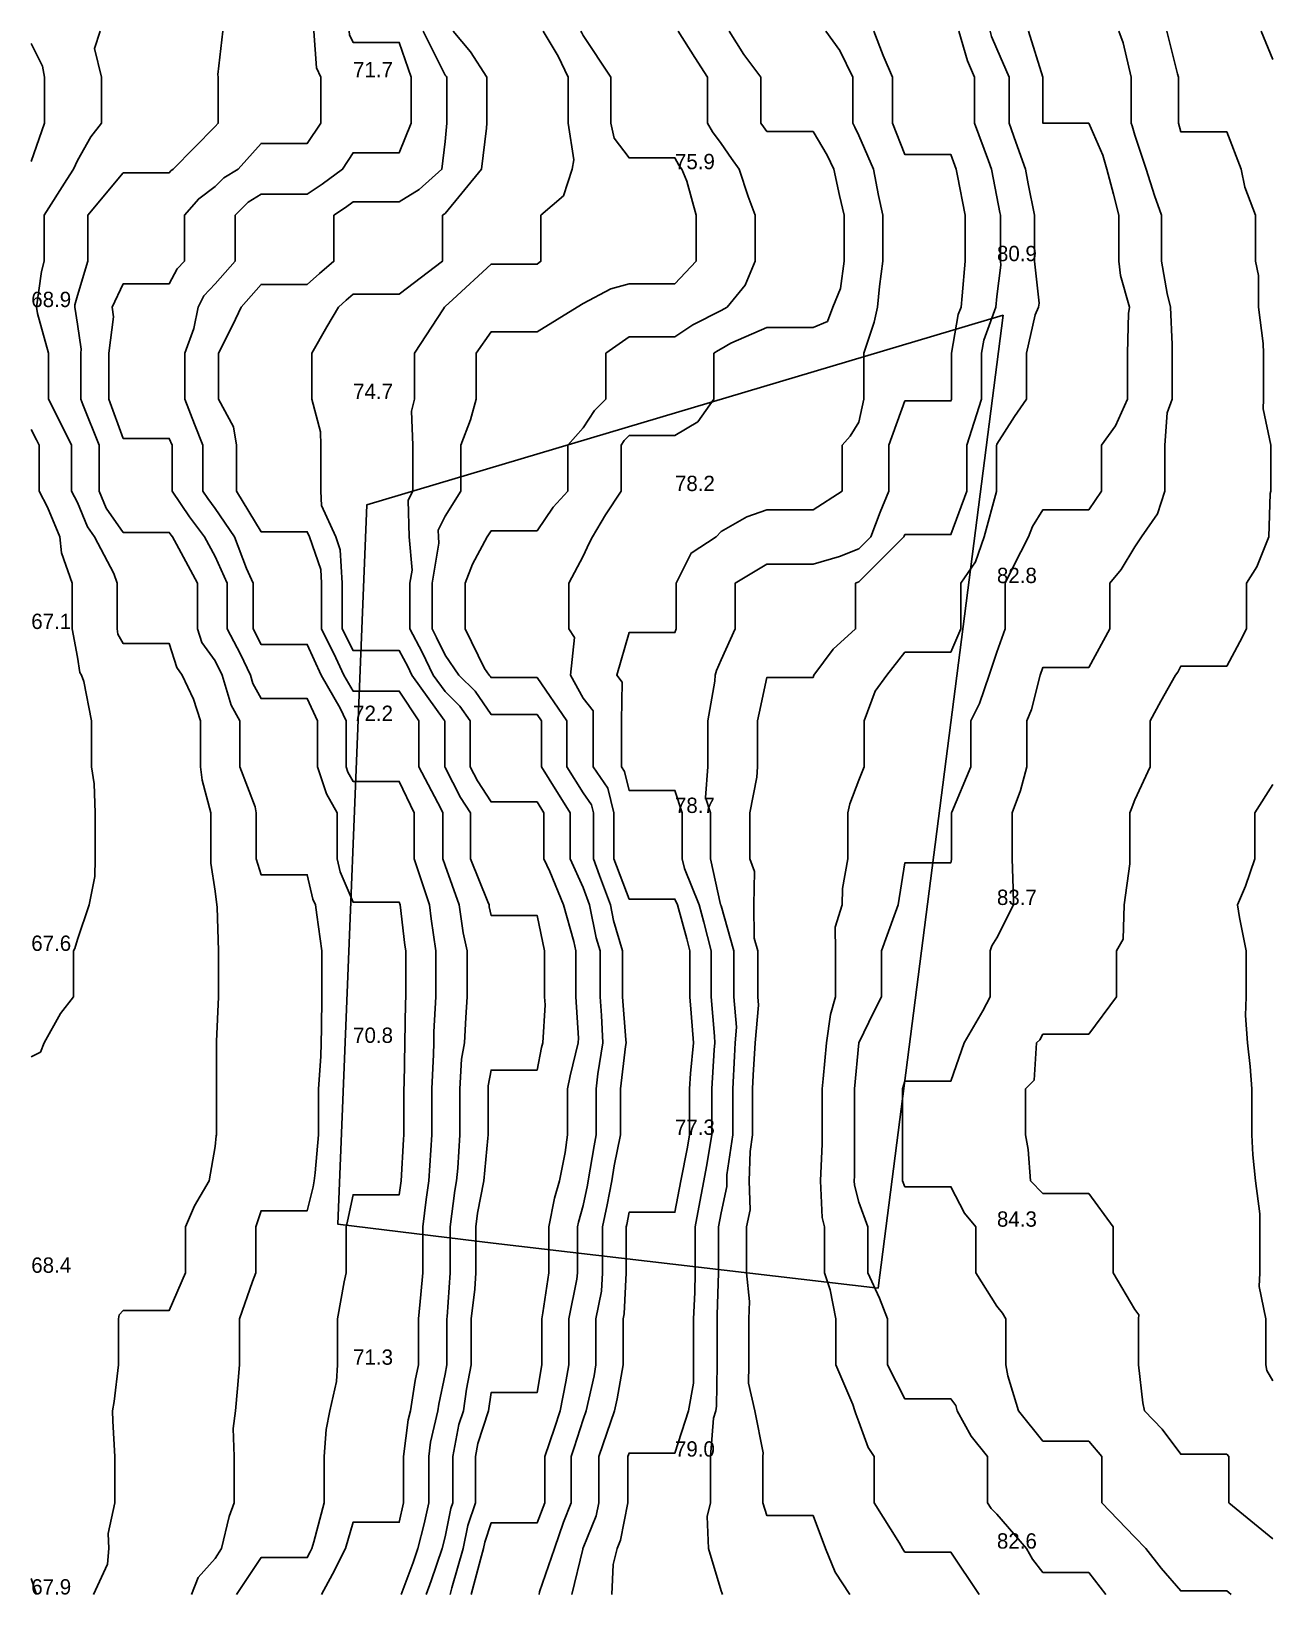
# Model space of a CAD drawing. Extents: x 0 to 81, y 0 to 102.
import ezdxf

# ---------------------------------------------------------------- set-up
doc = ezdxf.new("R2010")
doc.units = 0
for name, color, linetype in [('CONTOURS_MAJEURES', 3, 'CONTINUOUS'), ('CONTOURS_MINEURES', 8, 'CONTINUOUS'), ('PARCELLE', 4, 'CONTINUOUS'), ('POINTS_COTES', 7, 'CONTINUOUS')]:
    doc.layers.add(name, color=color, linetype=linetype)

msp = doc.modelspace()

# ---------------------------------------------------------------- linework, layer by layer
at = {"layer": 'CONTOURS_MAJEURES'}
for points in [[(12.494, 102.001), (12.174, 99.179), (12.195, 99.005), (12.195, 98.81), (12.195, 95.998), (12, 95.781), (9.262, 93.003), (9.114, 92.893), (9.005, 92.769), (8.771, 92.769), (5.999, 92.769), (3.687, 89.996), (3.687, 87.684), (3.687, 87.001), (3.004, 84.754), (2.851, 84.157), (2.83, 84.005), (3.004, 82.897), (3.257, 81.252), (3.223, 80.998), (3.223, 80.779), (3.223, 78.003), (3.353, 77.652), (4.423, 74.996), (4.423, 73.576), (4.423, 72), (4.886, 70.888), (5.999, 69.301), (8.707, 69.301), (9.005, 69.301), (9.125, 69.124), (9.213, 69.005), (9.473, 68.535), (10.845, 65.998), (10.845, 64.158), (10.845, 63.002), (11.121, 62.12), (12, 60.921), (12.444, 59.996), (13.036, 58.036), (13.596, 57), (13.596, 55.601), (13.596, 54.004), (14.603, 51.391), (14.679, 50.998), (14.679, 50.681), (14.679, 48.002), (14.995, 46.968), (16.029, 46.968), (18.001, 46.968), (18.374, 45.369), (18.534, 44.995), (18.637, 44.36), (18.965, 42), (18.965, 39.968), (18.965, 39.004), (18.929, 36.929), (18.905, 35.997), (18.89, 35.109), (18.737, 33.002), (18.737, 30.733), (18.737, 29.995), (18.511, 27.509), (18.464, 26.999), (18.384, 26.616), (18.001, 25.041), (16.961, 25.041), (14.995, 25.041), (14.641, 24.004), (14.641, 21.353), (14.641, 20.997), (14.434, 20.435), (13.579, 18.001), (13.579, 16.579), (13.579, 14.995), (13.454, 13.453), (13.318, 11.999), (13.163, 10.836), (13.245, 9.003), (13.245, 7.754), (13.245, 5.997), (12.901, 5.096), (12.419, 3.001), (12, 2.346), (10.891, 1.115), (10.456, 0.006)], [(33.393, 102.001), (34.371, 100.372), (35.026, 99.005), (35.026, 98.026), (35.026, 95.998), (35.388, 93.618), (35.3, 93.003), (34.733, 91.268), (33.25, 89.996), (33.25, 89.747), (33.25, 87.001), (32.999, 86.808), (30.196, 86.808), (30.004, 86.808), (27.499, 84.504), (26.998, 84.036), (26.958, 84.005), (26.887, 83.894), (25.001, 80.998), (25.001, 80), (25.001, 78.003), (24.797, 77.205), (24.884, 74.996), (24.884, 72.881), (24.884, 72), (24.59, 71.413), (24.651, 69.005), (24.843, 66.842), (24.697, 65.998), (24.697, 65.303), (24.697, 63.002), (25.5, 61.499), (26.228, 59.996), (26.998, 58.926), (27.97, 57.969), (28.642, 57), (28.642, 55.361), (28.642, 54.004), (29.104, 53.105), (30.004, 51.721), (32.278, 51.721), (32.999, 51.721), (33.443, 50.998), (33.443, 50.555), (33.443, 48.002), (33.822, 47.179), (34.725, 44.995), (35.388, 42.614), (35.518, 42), (35.518, 41.514), (35.518, 39.004), (35.7, 36.302), (35.681, 35.997), (35.152, 33.852), (34.981, 33.002), (34.981, 31.977), (34.981, 29.995), (34.843, 28.837), (34.452, 26.999), (34.142, 25.86), (33.769, 24.004), (33.769, 23.233), (33.769, 20.997), (33.375, 18.376), (33.3, 18.001), (33.3, 17.701), (33.3, 14.995), (32.999, 13.176), (31.822, 13.176), (30.004, 13.176), (29.824, 11.999), (29.138, 9.866), (28.977, 9.003), (28.977, 7.977), (28.977, 5.997), (28.484, 4.515), (28.168, 3.001), (27.443, 0.449), (27.329, 0.006)], [(54.973, 102.001), (55.589, 100.415), (56.189, 99.005), (56.189, 98.19), (56.189, 95.998), (57.004, 93.959), (57.96, 93.959), (59.999, 93.959), (60.346, 93.003), (60.429, 92.573), (60.94, 89.996), (60.94, 87.938), (60.94, 87.001), (60.732, 84.735), (60.66, 84.005), (60.484, 83.52), (60.039, 80.998), (60.039, 78.042), (60.039, 78.003), (60.029, 77.973), (59.999, 77.88), (59.877, 77.88), (57.004, 77.88), (55.957, 74.996), (55.957, 73.043), (55.957, 72), (55.383, 70.62), (54.777, 69.005), (53.998, 68.231), (52.729, 67.731), (51.003, 67.236), (49.765, 67.236), (47.997, 67.236), (45.93, 65.998), (45.93, 65.07), (45.93, 63.002), (45.002, 60.998), (44.709, 60.288), (44.621, 59.996), (44.608, 59.603), (44.147, 57), (44.147, 56.148), (44.147, 54.004), (43.99, 52.009), (44.319, 50.998), (44.319, 50.318), (44.319, 48.002), (44.978, 45.019), (44.987, 44.995), (44.991, 44.984), (45.002, 44.94), (45.833, 42), (45.833, 39.835), (45.833, 39.004), (46.019, 37.019), (45.93, 35.997), (45.877, 35.122), (45.767, 33.002), (45.767, 32.234), (45.767, 29.995), (45.382, 27.38), (45.37, 26.999), (45.382, 26.619), (45.002, 24.919), (44.835, 24.004), (44.835, 23.838), (44.835, 20.997), (44.752, 18.25), (44.741, 18.001), (44.741, 17.741), (44.741, 14.995), (44.713, 12.287), (44.662, 11.999), (44.505, 11.504), (44.323, 9.003), (44.323, 6.676), (44.323, 5.997), (44.097, 5.095), (44.191, 3.001), (45.002, 0.236), (45.073, 0.077), (45.107, 0.006)], [(74.083, 102.001), (74.786, 99.216), (74.841, 99.005), (74.841, 96.155), (74.841, 95.998), (74.997, 95.444), (77.446, 95.444), (78.003, 95.444), (78.931, 93.003), (79.18, 91.822), (79.879, 89.996), (79.879, 88.877), (79.879, 87.001), (80.064, 86.066), (80.064, 84.005), (80.368, 81.631), (80.399, 80.998), (80.399, 78.602), (80.399, 78.003), (80.368, 77.37), (80.883, 74.996), (80.883, 72.115), (80.883, 72), (80.835, 71.837), (80.735, 69.005), (79.95, 67.05), (79.287, 65.998), (79.287, 64.714), (79.287, 63.002), (78.842, 62.16), (78.003, 60.574), (75.575, 60.574), (74.997, 60.574), (74.797, 60.196), (74.657, 59.996), (73.695, 58.302), (73, 57), (73, 56.001), (73, 54.004), (72.002, 51.857), (71.77, 51.229), (71.674, 50.998), (71.674, 50.671), (71.674, 48.002), (71.68, 47.68), (71.308, 44.995), (71.239, 42.76), (70.813, 42), (70.813, 40.188), (70.813, 39.004), (68.996, 36.561), (68.434, 36.561), (66, 36.561), (65.811, 36.187), (65.592, 35.997), (65.427, 33.575), (64.877, 33.002), (64.877, 31.874), (64.877, 29.995), (65.038, 29.032), (65.194, 26.999), (66, 26.161), (68.157, 26.161), (68.996, 26.161), (70.587, 24.004), (70.587, 22.589), (70.587, 20.997), (72.002, 18.601), (72.251, 18.251), (72.232, 18.001), (72.232, 17.77), (72.232, 14.995), (72.518, 12.516), (72.639, 11.999), (73.792, 10.794), (74.997, 9.157), (75.151, 9.157), (78.003, 9.157), (78.13, 9.003), (78.13, 6.125), (78.13, 5.997), (80.998, 3.632)]]:
    msp.add_lwpolyline(points, dxfattribs=at)
at = {"layer": 'CONTOURS_MINEURES'}
for points in [[(-0.002, 101.208), (0.72, 99.725), (0.872, 99.005), (0.872, 98.131), (0.872, 95.998), (-0.002, 93.502)], [(4.501, 102.001), (4.127, 100.877), (4.582, 99.005), (4.582, 97.583), (4.582, 95.998), (3.882, 95.12), (3.004, 93.565), (2.744, 93.003), (2.327, 92.326), (0.845, 89.996), (0.845, 89.152), (0.845, 87.001), (0.673, 86.328), (0.345, 84.005), (0.41, 83.592), (1.114, 80.998), (1.114, 79.115), (1.114, 78.003), (1.762, 76.76), (2.625, 74.996), (2.625, 72.377), (2.625, 72), (3.004, 71.251), (3.664, 69.665), (4.127, 69.005), (5.382, 66.617), (5.592, 65.998), (5.592, 63.409), (5.592, 63.002), (5.652, 62.654), (5.999, 62.046), (6.955, 62.046), (9.005, 62.046), (9.493, 60.486), (9.853, 59.996), (10.581, 58.419), (11.037, 57), (11.037, 54.967), (11.037, 54.004), (11.14, 53.141), (11.717, 50.998), (11.717, 48.285), (11.717, 48.002), (11.713, 47.714), (12, 45.897), (12.11, 44.995), (12.136, 44.859), (12.22, 42), (12.22, 39.224), (12.22, 39.004), (12.092, 36.09), (12.09, 35.997), (12.08, 35.917), (12.08, 33.002), (12.08, 30.075), (12.08, 29.995), (12.071, 29.925), (12, 29.246), (11.609, 26.999), (10.646, 25.358), (10.062, 24.004), (10.062, 22.943), (10.062, 20.997), (9.005, 18.546), (6.545, 18.546), (5.999, 18.546), (5.738, 18.262), (5.699, 18.001), (5.699, 17.701), (5.699, 14.995), (5.4, 12.598), (5.29, 11.999), (5.325, 11.325), (5.447, 9.003), (5.447, 6.551), (5.447, 5.997), (5.022, 3.978), (5.063, 3.001), (4.978, 1.98), (4.063, 0.006)], [(12.494, 102.001), (12.174, 99.179), (12.195, 99.005), (12.195, 98.81), (12.195, 95.998), (12, 95.781), (9.262, 93.003), (9.114, 92.893), (9.005, 92.769), (8.771, 92.769), (5.999, 92.769), (3.687, 89.996), (3.687, 87.684), (3.687, 87.001), (3.004, 84.754), (2.851, 84.157), (2.83, 84.005), (3.004, 82.897), (3.257, 81.252), (3.223, 80.998), (3.223, 80.779), (3.223, 78.003), (3.353, 77.652), (4.423, 74.996), (4.423, 73.576), (4.423, 72), (4.886, 70.888), (5.999, 69.301), (8.707, 69.301), (9.005, 69.301), (9.125, 69.124), (9.213, 69.005), (9.473, 68.535), (10.845, 65.998), (10.845, 64.158), (10.845, 63.002), (11.121, 62.12), (12, 60.921), (12.444, 59.996), (13.036, 58.036), (13.596, 57), (13.596, 55.601), (13.596, 54.004), (14.603, 51.391), (14.679, 50.998), (14.679, 50.681), (14.679, 48.002), (14.995, 46.968), (16.029, 46.968), (18.001, 46.968), (18.374, 45.369), (18.534, 44.995), (18.637, 44.36), (18.965, 42), (18.965, 39.968), (18.965, 39.004), (18.929, 36.929), (18.905, 35.997), (18.89, 35.109), (18.737, 33.002), (18.737, 30.733), (18.737, 29.995), (18.511, 27.509), (18.464, 26.999), (18.384, 26.616), (18.001, 25.041), (16.961, 25.041), (14.995, 25.041), (14.641, 24.004), (14.641, 21.353), (14.641, 20.997), (14.434, 20.435), (13.579, 18.001), (13.579, 16.579), (13.579, 14.995), (13.454, 13.453), (13.318, 11.999), (13.163, 10.836), (13.245, 9.003), (13.245, 7.754), (13.245, 5.997), (12.901, 5.096), (12.419, 3.001), (12, 2.346), (10.891, 1.115), (10.456, 0.006)], [(18.439, 102.001), (18.605, 99.609), (18.894, 99.005), (18.894, 98.11), (18.894, 95.998), (18.001, 94.688), (16.311, 94.688), (14.995, 94.688), (13.498, 93.003), (12.568, 92.433), (12, 91.863), (10.929, 91.071), (9.992, 89.996), (9.992, 89.009), (9.992, 87.001), (9.513, 86.492), (9.005, 85.528), (7.527, 85.528), (5.999, 85.528), (5.268, 84.005), (5.366, 83.37), (5.049, 80.998), (5.049, 78.952), (5.049, 78.003), (5.999, 75.439), (8.561, 75.439), (9.005, 75.439), (9.186, 74.996), (9.186, 72.181), (9.186, 72), (10.323, 70.323), (11.293, 69.005), (12, 67.727), (12.779, 65.998), (12.779, 65.219), (12.779, 63.002), (13.64, 61.356), (14.293, 59.996), (14.456, 59.456), (14.995, 58.457), (16.539, 58.457), (18.001, 58.457), (18.675, 57), (18.675, 56.326), (18.675, 54.004), (19.253, 52.254), (19.947, 50.998), (19.947, 49.052), (19.947, 48.002), (20.146, 47.148), (20.997, 45.172), (21.173, 45.172), (24.003, 45.172), (24.06, 44.995), (24.379, 42.376), (24.433, 42), (24.433, 39.435), (24.433, 39.004), (24.412, 38.593), (24.363, 35.997), (24.329, 33.328), (24.313, 33.002), (24.313, 32.69), (24.313, 29.995), (24.294, 29.704), (24.13, 26.999), (24.003, 26.088), (23.088, 26.088), (20.997, 26.088), (20.636, 24.364), (20.549, 24.004), (20.549, 23.554), (20.549, 20.997), (20.405, 20.405), (19.988, 18.001), (19.988, 16.007), (19.988, 14.995), (19.91, 13.908), (19.486, 11.999), (19.233, 10.767), (19.099, 9.003), (19.099, 7.902), (19.099, 5.997), (18.434, 3.434), (18.307, 3.001), (18.205, 2.798), (18.001, 2.419), (17.417, 2.419), (14.995, 2.419), (13.387, 0.006)], [(20.743, 102.001), (20.76, 101.764), (20.997, 101.269), (21.731, 101.269), (24.003, 101.269), (24.786, 99.005), (24.786, 96.785), (24.786, 95.998), (24.003, 94.077), (22.925, 94.077), (20.997, 94.077), (20.311, 93.003), (18.974, 92.026), (18.001, 91.372), (16.371, 91.372), (14.995, 91.372), (14.144, 90.851), (13.293, 89.996), (13.293, 88.293), (13.293, 87.001), (12, 85.521), (11.264, 84.741), (10.877, 84.005), (10.602, 82.602), (10.025, 80.998), (10.025, 79.978), (10.025, 78.003), (10.639, 76.363), (11.196, 74.996), (11.196, 74.192), (11.196, 72), (11.521, 71.521), (12, 70.87), (13.259, 69.005), (14.038, 66.959), (14.471, 65.998), (14.471, 63.527), (14.471, 63.002), (14.995, 62), (16.999, 62), (18.001, 62), (18.916, 59.996), (20.161, 57.836), (20.547, 57), (20.547, 54.454), (20.547, 54.004), (20.659, 53.666), (20.997, 53.055), (21.946, 53.055), (24.003, 53.055), (24.976, 50.998), (24.976, 50.024), (24.976, 48.002), (25.486, 46.513), (25.98, 44.995), (26.091, 44.088), (26.391, 42), (26.391, 41.393), (26.391, 39.004), (26.272, 36.726), (26.259, 35.997), (26.249, 35.248), (26.139, 33.002), (26.139, 30.857), (26.139, 29.995), (26.005, 27.992), (25.945, 26.999), (25.774, 25.776), (25.537, 24.004), (25.537, 22.464), (25.537, 20.997), (25.424, 19.575), (25.257, 18.001), (25.257, 16.254), (25.257, 14.995), (25.037, 13.96), (24.734, 11.999), (24.599, 11.403), (24.282, 9.003), (24.282, 8.723), (24.282, 5.997), (24.003, 4.724), (22.274, 4.724), (20.997, 4.724), (20.494, 3.001), (19.659, 1.343), (18.94, 0.006)], [(25.562, 102.001), (26.998, 99.144), (27.062, 99.069), (27.102, 99.005), (27.102, 98.901), (27.102, 95.998), (26.998, 94.8), (26.791, 93.003), (25.314, 91.686), (24.003, 90.866), (21.867, 90.866), (20.997, 90.866), (20.495, 90.5), (19.745, 89.996), (19.745, 88.745), (19.745, 87.001), (18.802, 86.199), (18.001, 85.486), (16.482, 85.486), (14.995, 85.486), (13.687, 84.005), (13.158, 82.842), (12.212, 80.998), (12.212, 80.786), (12.212, 78.003), (13.182, 76.183), (13.383, 74.996), (13.383, 73.613), (13.383, 72), (14.995, 69.346), (17.659, 69.346), (18.001, 69.346), (18.155, 69.005), (18.881, 66.881), (18.937, 65.998), (18.937, 63.938), (18.937, 63.002), (19.88, 61.116), (20.392, 59.996), (20.997, 58.946), (22.949, 58.946), (24.003, 58.946), (25.289, 57), (25.289, 55.291), (25.289, 54.004), (26.713, 51.284), (26.848, 50.998), (26.848, 48.152), (26.848, 48.002), (26.998, 47.565), (27.915, 44.995), (28.176, 43.174), (28.428, 42), (28.428, 40.574), (28.428, 39.004), (28.353, 37.648), (28.262, 35.997), (28.064, 34.935), (27.969, 33.002), (27.969, 30.967), (27.969, 29.995), (27.823, 27.822), (27.745, 26.999), (27.626, 26.373), (27.334, 24.004), (27.334, 23.668), (27.334, 20.997), (27.125, 18.128), (27.109, 18.001), (27.109, 17.891), (27.109, 14.995), (26.998, 14.378), (26.581, 12.416), (26.516, 11.999), (26.053, 9.949), (25.928, 9.003), (25.928, 7.071), (25.928, 5.997), (25.627, 4.626), (25.223, 3.001), (24.914, 2.089), (24.133, 0.006)], [(27.528, 102.001), (28.661, 100.662), (29.716, 99.005), (29.716, 96.286), (29.716, 95.998), (29.689, 95.685), (29.372, 93.003), (26.998, 90.119), (26.933, 90.061), (26.829, 89.996), (26.829, 89.827), (26.829, 87.001), (24.003, 84.842), (23.162, 84.842), (20.997, 84.842), (20.544, 84.458), (20.035, 84.005), (19.278, 82.723), (18.294, 80.998), (18.294, 80.706), (18.294, 78.003), (18.865, 75.863), (18.9, 74.996), (18.9, 72.899), (18.9, 72), (18.937, 71.064), (19.867, 69.005), (20.155, 68.16), (20.292, 65.998), (20.292, 65.293), (20.292, 63.002), (20.997, 61.594), (22.405, 61.594), (24.003, 61.594), (24.558, 60.553), (24.828, 59.996), (26.948, 57.05), (26.981, 57), (26.981, 56.983), (26.981, 54.004), (26.998, 53.972), (28.007, 52.007), (28.664, 50.998), (28.664, 49.662), (28.664, 48.002), (29.791, 45.208), (29.867, 44.995), (29.884, 44.876), (30.004, 44.319), (30.68, 44.319), (32.999, 44.319), (33.487, 42), (33.487, 39.49), (33.487, 39.004), (33.522, 38.481), (33.369, 35.997), (33.296, 35.701), (32.999, 34.222), (31.224, 34.222), (30.004, 34.222), (29.812, 33.193), (29.802, 33.002), (29.802, 32.8), (29.802, 29.995), (29.788, 29.78), (29.524, 26.999), (29.121, 24.883), (29.013, 24.004), (29.013, 21.988), (29.013, 20.997), (28.935, 19.932), (28.691, 18.001), (28.691, 16.308), (28.691, 14.995), (28.405, 13.401), (28.19, 11.999), (27.901, 11.099), (27.511, 9.003), (27.511, 6.51), (27.511, 5.997), (27.383, 5.613), (26.998, 3.766), (26.808, 3.001), (26.098, 0.905), (25.761, 0.006)], [(33.393, 102.001), (34.371, 100.372), (35.026, 99.005), (35.026, 98.026), (35.026, 95.998), (35.388, 93.618), (35.3, 93.003), (34.733, 91.268), (33.25, 89.996), (33.25, 89.747), (33.25, 87.001), (32.999, 86.808), (30.196, 86.808), (30.004, 86.808), (27.499, 84.504), (26.998, 84.036), (26.958, 84.005), (26.887, 83.894), (25.001, 80.998), (25.001, 80), (25.001, 78.003), (24.797, 77.205), (24.884, 74.996), (24.884, 72.881), (24.884, 72), (24.59, 71.413), (24.651, 69.005), (24.843, 66.842), (24.697, 65.998), (24.697, 65.303), (24.697, 63.002), (25.5, 61.499), (26.228, 59.996), (26.998, 58.926), (27.97, 57.969), (28.642, 57), (28.642, 55.361), (28.642, 54.004), (29.104, 53.105), (30.004, 51.721), (32.278, 51.721), (32.999, 51.721), (33.443, 50.998), (33.443, 50.555), (33.443, 48.002), (33.822, 47.179), (34.725, 44.995), (35.388, 42.614), (35.518, 42), (35.518, 41.514), (35.518, 39.004), (35.7, 36.302), (35.681, 35.997), (35.152, 33.852), (34.981, 33.002), (34.981, 31.977), (34.981, 29.995), (34.843, 28.837), (34.452, 26.999), (34.142, 25.86), (33.769, 24.004), (33.769, 23.233), (33.769, 20.997), (33.375, 18.376), (33.3, 18.001), (33.3, 17.701), (33.3, 14.995), (32.999, 13.176), (31.822, 13.176), (30.004, 13.176), (29.824, 11.999), (29.138, 9.866), (28.977, 9.003), (28.977, 7.977), (28.977, 5.997), (28.484, 4.515), (28.168, 3.001), (27.443, 0.449), (27.329, 0.006)], [(35.857, 102.001), (35.913, 101.909), (36.005, 101.715), (37.821, 99.005), (37.821, 97.822), (37.821, 95.998), (38.028, 95.026), (39, 93.736), (41.262, 93.736), (41.996, 93.736), (42.257, 93.263), (42.452, 93.003), (42.78, 92.218), (43.379, 89.996), (43.379, 88.617), (43.379, 87.001), (41.996, 85.528), (40.473, 85.528), (39, 85.528), (37.802, 85.203), (36.005, 84.249), (35.617, 84.005), (32.999, 82.381), (31.621, 82.381), (30.004, 82.381), (29.03, 80.998), (29.03, 80.028), (29.03, 78.003), (28.648, 76.647), (28.024, 74.996), (28.024, 73.973), (28.024, 72), (26.998, 70.356), (26.548, 69.455), (26.559, 69.005), (26.595, 68.6), (26.144, 65.998), (26.144, 63.856), (26.144, 63.002), (26.442, 62.444), (26.998, 61.297), (27.888, 59.996), (28.953, 58.948), (30.004, 57.431), (32.568, 57.431), (32.999, 57.431), (33.295, 57), (33.295, 54.299), (33.295, 54.004), (33.795, 53.208), (35.151, 50.998), (35.151, 48.853), (35.151, 48.002), (36.005, 46.146), (36.427, 44.995), (36.864, 42.859), (37.116, 42), (37.116, 40.889), (37.116, 39.004), (37.21, 37.795), (37.3, 35.997), (36.974, 33.97), (36.861, 33.002), (36.861, 32.143), (36.861, 29.995), (36.714, 29.286), (36.341, 26.999), (36.287, 26.718), (36.005, 25.392), (35.708, 24.3), (35.648, 24.004), (35.648, 21.354), (35.648, 20.997), (35.585, 20.579), (35.068, 18.001), (35.068, 15.932), (35.068, 14.995), (34.883, 13.877), (34.502, 11.999), (34.138, 10.865), (33.511, 9.003), (33.511, 8.491), (33.511, 5.997), (32.999, 4.675), (31.325, 4.675), (30.004, 4.675), (29.585, 3.418), (29.498, 3.001), (29.299, 2.298), (28.708, 0.006)], [(42.196, 102.001), (43.284, 100.289), (44.123, 99.005), (44.123, 96.877), (44.123, 95.998), (44.435, 95.434), (45.002, 94.678), (45.688, 93.689), (46.192, 93.003), (46.767, 91.231), (47.223, 89.996), (47.223, 89.222), (47.223, 87.001), (46.57, 85.431), (45.392, 84.005), (45.002, 83.779), (43.158, 82.842), (41.996, 82.074), (40.072, 82.074), (39, 82.074), (37.483, 80.998), (37.483, 79.52), (37.483, 78.003), (36.744, 77.261), (36.005, 76.13), (35.003, 74.996), (35.003, 72.999), (35.003, 72), (34.055, 70.948), (32.999, 69.4), (30.399, 69.4), (30.004, 69.4), (29.753, 69.005), (28.778, 67.224), (28.309, 65.998), (28.309, 64.309), (28.309, 63.002), (29.565, 60.434), (29.865, 59.996), (29.935, 59.927), (30.004, 59.828), (30.172, 59.828), (32.999, 59.828), (34.937, 57), (34.937, 55.936), (34.937, 54.004), (36.005, 52.305), (36.546, 51.54), (36.674, 50.998), (36.674, 48.671), (36.674, 48.002), (37.083, 46.92), (37.789, 44.995), (37.994, 43.989), (38.577, 42), (38.577, 39.428), (38.577, 39.004), (38.794, 36.204), (38.805, 35.997), (38.767, 35.764), (38.446, 33.002), (38.446, 30.552), (38.446, 29.995), (38.028, 27.972), (37.869, 26.999), (37.567, 25.438), (37.262, 24.004), (37.262, 22.259), (37.262, 20.997), (37.206, 19.796), (36.843, 18.001), (36.843, 15.836), (36.843, 14.995), (36.716, 14.284), (36.208, 11.999), (36.005, 11.421), (35.417, 9.59), (35.219, 9.003), (35.219, 6.783), (35.219, 5.997), (34.725, 4.721), (34.142, 3.001), (33.168, 0.174), (33.128, 0.006)], [(45.528, 102.001), (46.489, 100.493), (47.609, 99.005), (47.609, 96.388), (47.609, 95.998), (47.768, 95.77), (47.997, 95.458), (48.539, 95.458), (51.003, 95.458), (51.916, 93.916), (52.352, 93.003), (52.724, 91.275), (53.026, 89.996), (53.026, 89.024), (53.026, 87.001), (52.791, 85.212), (52.305, 84.005), (51.939, 83.065), (51.003, 82.669), (49.333, 82.669), (47.997, 82.669), (45.648, 81.647), (45.002, 81.274), (44.819, 81.181), (44.542, 80.998), (44.542, 80.541), (44.542, 78.003), (43.486, 76.511), (41.996, 75.621), (39.623, 75.621), (39, 75.621), (38.689, 75.308), (38.485, 74.996), (38.485, 72.516), (38.485, 72), (37.454, 70.454), (36.621, 69.005), (36.403, 68.605), (36.005, 67.752), (35.077, 65.998), (35.077, 65.073), (35.077, 63.002), (35.451, 62.448), (35.183, 59.996), (36.005, 58.498), (36.664, 57.659), (36.652, 57), (36.652, 56.353), (36.652, 54.004), (37.627, 52.626), (38.011, 50.998), (38.011, 50.008), (38.011, 48.002), (39, 45.384), (39.388, 45.384), (41.996, 45.384), (42.152, 44.995), (42.78, 42.782), (42.975, 42), (42.975, 41.024), (42.975, 39.004), (43.063, 37.937), (43.206, 35.997), (43.003, 34.005), (42.944, 33.002), (42.944, 30.944), (42.944, 29.995), (42.81, 29.184), (42.384, 26.999), (41.996, 24.95), (39.946, 24.95), (39, 24.95), (38.847, 24.157), (38.814, 24.004), (38.814, 23.817), (38.814, 20.997), (38.689, 18.313), (38.626, 18.001), (38.626, 17.626), (38.626, 14.995), (38.229, 12.771), (38.057, 11.999), (37.545, 10.544), (37.029, 9.003), (37.029, 7.976), (37.029, 5.997), (36.861, 5.141), (36.005, 3.056), (35.987, 3.001), (35.977, 2.973), (35.275, 0.006)], [(51.844, 102.001), (52.745, 100.748), (53.591, 99.005), (53.591, 96.407), (53.591, 95.998), (53.742, 95.743), (53.998, 95.207), (54.943, 93.003), (55.278, 91.276), (55.55, 89.996), (55.55, 88.449), (55.55, 87.001), (55.347, 85.349), (55.211, 84.005), (54.986, 83.016), (54.326, 80.998), (54.326, 78.329), (54.326, 78.003), (53.998, 76.499), (53.418, 75.578), (52.909, 74.996), (52.909, 73.907), (52.909, 72), (51.003, 70.767), (49.765, 70.767), (47.997, 70.767), (46.675, 70.326), (45.002, 69.353), (44.682, 69.005), (43.048, 67.952), (42.071, 65.998), (42.071, 63.077), (42.071, 63.002), (42.049, 62.949), (41.996, 62.771), (41.765, 62.771), (39, 62.771), (38.193, 59.996), (38.548, 59.543), (38.501, 57), (38.501, 54.504), (38.501, 54.004), (38.708, 53.711), (39, 52.473), (40.526, 52.473), (41.996, 52.473), (42.475, 50.998), (42.475, 48.48), (42.475, 48.002), (42.611, 47.386), (43.569, 44.995), (43.885, 43.883), (44.353, 42), (44.353, 39.65), (44.353, 39.004), (44.566, 36.433), (44.598, 35.997), (44.552, 35.55), (44.403, 33.002), (44.403, 32.403), (44.403, 29.995), (44.062, 27.936), (43.88, 26.999), (43.618, 25.621), (43.325, 24.004), (43.325, 22.327), (43.325, 20.997), (43.286, 19.711), (43.207, 18.001), (43.207, 16.207), (43.207, 14.995), (43.195, 13.8), (42.872, 11.999), (41.996, 9.23), (39.226, 9.23), (39, 9.23), (38.924, 9.003), (38.924, 6.073), (38.924, 5.997), (38.446, 3.556), (38.218, 3.001), (37.962, 1.963), (37.87, 0.006)], [(54.973, 102.001), (55.589, 100.415), (56.189, 99.005), (56.189, 98.19), (56.189, 95.998), (57.004, 93.959), (57.96, 93.959), (59.999, 93.959), (60.346, 93.003), (60.429, 92.573), (60.94, 89.996), (60.94, 87.938), (60.94, 87.001), (60.732, 84.735), (60.66, 84.005), (60.484, 83.52), (60.039, 80.998), (60.039, 78.042), (60.039, 78.003), (60.029, 77.973), (59.999, 77.88), (59.877, 77.88), (57.004, 77.88), (55.957, 74.996), (55.957, 73.043), (55.957, 72), (55.383, 70.62), (54.777, 69.005), (53.998, 68.231), (52.729, 67.731), (51.003, 67.236), (49.765, 67.236), (47.997, 67.236), (45.93, 65.998), (45.93, 65.07), (45.93, 63.002), (45.002, 60.998), (44.709, 60.288), (44.621, 59.996), (44.608, 59.603), (44.147, 57), (44.147, 56.148), (44.147, 54.004), (43.99, 52.009), (44.319, 50.998), (44.319, 50.318), (44.319, 48.002), (44.978, 45.019), (44.987, 44.995), (44.991, 44.984), (45.002, 44.94), (45.833, 42), (45.833, 39.835), (45.833, 39.004), (46.019, 37.019), (45.93, 35.997), (45.877, 35.122), (45.767, 33.002), (45.767, 32.234), (45.767, 29.995), (45.382, 27.38), (45.37, 26.999), (45.382, 26.619), (45.002, 24.919), (44.835, 24.004), (44.835, 23.838), (44.835, 20.997), (44.752, 18.25), (44.741, 18.001), (44.741, 17.741), (44.741, 14.995), (44.713, 12.287), (44.662, 11.999), (44.505, 11.504), (44.323, 9.003), (44.323, 6.676), (44.323, 5.997), (44.097, 5.095), (44.191, 3.001), (45.002, 0.236), (45.073, 0.077), (45.107, 0.006)], [(60.51, 102.001), (61.075, 100.077), (61.548, 99.005), (61.548, 97.547), (61.548, 95.998), (62.462, 93.544), (62.658, 93.003), (63.005, 91.199), (63.19, 90.182), (63.229, 89.996), (63.229, 89.773), (63.229, 87.001), (63.255, 86.751), (63.005, 84.696), (62.937, 84.005), (62.154, 81.85), (62.003, 80.998), (62.003, 80), (62.003, 78.003), (61.51, 76.492), (61.034, 74.996), (61.034, 73.965), (61.034, 72), (59.999, 69.165), (59.839, 69.165), (57.004, 69.165), (56.957, 69.052), (56.939, 69.005), (53.998, 66.084), (53.78, 65.998), (53.78, 65.78), (53.78, 63.002), (52.32, 61.68), (51.048, 59.996), (51.003, 59.838), (48.155, 59.838), (47.997, 59.838), (47.493, 57.504), (47.391, 57), (47.391, 54.61), (47.391, 54.004), (47.331, 53.336), (46.889, 50.998), (46.889, 49.11), (46.889, 48.002), (47.182, 47.184), (47.135, 44.995), (47.166, 42.831), (47.401, 42), (47.401, 41.404), (47.401, 39.004), (47.452, 38.457), (47.238, 35.997), (47.109, 33.889), (47.063, 33.002), (47.063, 30.932), (47.063, 29.995), (46.902, 28.9), (46.846, 26.999), (46.902, 25.099), (46.657, 24.004), (46.657, 22.659), (46.657, 20.997), (46.866, 19.133), (46.816, 18.001), (46.816, 16.18), (46.816, 14.995), (46.799, 13.796), (47.207, 11.999), (47.759, 9.242), (47.731, 9.003), (47.731, 8.737), (47.731, 5.997), (47.997, 5.158), (48.838, 5.158), (51.003, 5.158), (51.82, 3.001), (52.452, 1.455), (53.41, 0.006)], [(62.555, 102.001), (62.657, 101.654), (63.005, 100.865), (63.798, 99.005), (63.798, 96.794), (63.798, 95.998), (64.231, 94.773), (64.864, 93.003), (65.039, 92.038), (65.464, 89.996), (65.464, 87.537), (65.464, 87.001), (65.751, 84.255), (65.721, 84.005), (65.493, 83.495), (64.936, 80.998), (64.936, 79.934), (64.936, 78.003), (64.143, 76.86), (63.005, 75.056), (62.99, 75.011), (62.986, 74.996), (62.986, 72.02), (62.986, 72), (62.975, 71.97), (62.175, 69.005), (61.61, 67.393), (60.645, 65.998), (60.645, 63.646), (60.645, 63.002), (59.999, 61.499), (58.502, 61.499), (57.004, 61.499), (55.812, 59.996), (55.061, 58.937), (54.332, 57), (54.332, 56.667), (54.332, 54.004), (53.998, 53.145), (53.411, 51.587), (53.276, 50.998), (53.276, 48.724), (53.276, 48.002), (52.928, 46.069), (52.895, 44.995), (52.452, 43.546), (52.477, 42), (52.477, 40.478), (52.477, 39.004), (52.149, 37.853), (51.889, 35.997), (51.658, 33.657), (51.593, 33.002), (51.593, 32.409), (51.593, 29.995), (51.593, 29.404), (51.487, 26.999), (51.593, 24.594), (51.752, 24.004), (51.752, 23.252), (51.752, 20.997), (52.121, 19.879), (52.484, 18.001), (52.484, 16.482), (52.484, 14.995), (53.602, 12.395), (53.729, 11.999), (53.788, 11.789), (53.998, 11.276), (54.594, 9.597), (54.985, 9.003), (54.985, 8.016), (54.985, 5.997), (56.643, 3.361), (56.84, 3.001), (56.906, 2.903), (57.004, 2.765), (57.24, 2.765), (59.999, 2.765), (61.845, 0.006)], [(65.055, 102.001), (66, 99.005), (66, 95.998), (68.996, 95.998), (69.915, 93.919), (70.178, 93.003), (70.617, 91.381), (70.948, 89.996), (70.948, 88.946), (70.948, 87.001), (71.061, 86.063), (71.648, 84.005), (71.577, 83.58), (71.518, 80.998), (71.518, 78.485), (71.518, 78.003), (70.737, 76.261), (69.819, 74.996), (69.819, 72.821), (69.819, 72), (68.996, 70.778), (67.773, 70.778), (66, 70.778), (65.322, 69.683), (65.056, 69.005), (64.07, 67.067), (63.532, 65.998), (63.532, 65.471), (63.532, 63.002), (63.005, 61.499), (62.488, 59.996), (61.866, 58.135), (61.303, 57), (61.303, 55.701), (61.303, 54.004), (60.062, 51.06), (60.039, 50.998), (60.039, 50.958), (60.039, 48.002), (60.04, 47.961), (59.999, 47.751), (59.75, 47.751), (57.004, 47.751), (56.569, 44.995), (56.3, 44.294), (55.48, 42), (55.48, 40.522), (55.48, 39.004), (54.973, 38.029), (53.998, 35.997), (53.703, 33.002), (53.703, 30.291), (53.703, 29.995), (53.703, 27.295), (53.69, 26.999), (53.703, 26.704), (53.998, 25.601), (54.585, 24.004), (54.585, 23.417), (54.585, 20.997), (55.337, 19.336), (55.872, 18.001), (55.872, 16.127), (55.872, 14.995), (57.004, 12.765), (57.77, 12.765), (59.999, 12.765), (60.33, 12.329), (60.413, 11.999), (61.333, 10.332), (62.395, 9.003), (62.395, 6.607), (62.395, 5.997), (62.626, 5.619), (63.005, 5.248), (64.941, 3.001), (65.318, 2.319), (66, 1.435), (67.43, 1.435), (68.996, 1.435), (70.103, 0.006)], [(70.959, 102.001), (71.239, 101.241), (71.754, 99.005), (71.754, 96.247), (71.754, 95.998), (71.829, 95.827), (72.002, 95.228), (72.751, 93.003), (73.292, 91.291), (73.734, 89.996), (73.734, 88.263), (73.734, 87.001), (74.106, 84.896), (74.334, 84.005), (74.442, 81.555), (74.432, 80.998), (74.432, 80.433), (74.432, 78.003), (74.103, 77.105), (73.957, 74.996), (73.957, 73.04), (73.957, 72), (73.484, 70.518), (72.43, 69.005), (72.002, 68.372), (71.109, 66.891), (70.362, 65.998), (70.362, 64.636), (70.362, 63.002), (68.996, 60.497), (66.5, 60.497), (66, 60.497), (65.832, 59.996), (65.252, 57.749), (64.965, 57), (64.965, 55.964), (64.965, 54.004), (64.532, 52.472), (63.991, 50.998), (63.991, 48.987), (63.991, 48.002), (64.067, 46.061), (64.08, 44.995), (63.005, 42.845), (62.675, 42.329), (62.558, 42), (62.558, 39.449), (62.558, 39.004), (62.087, 38.085), (60.863, 35.997), (59.999, 33.501), (59.5, 33.501), (57.004, 33.501), (56.839, 33.002), (56.839, 32.837), (56.839, 29.995), (56.839, 29.83), (56.839, 26.999), (57.004, 26.615), (59.615, 26.615), (59.999, 26.615), (60.888, 24.889), (61.622, 24.004), (61.622, 22.62), (61.622, 20.997), (63.005, 18.825), (63.36, 18.356), (63.594, 18.001), (63.594, 15.585), (63.594, 14.995), (63.722, 14.278), (64.412, 11.999), (66, 10.021), (67.018, 10.021), (68.996, 10.021), (69.855, 9.003), (69.855, 6.856), (69.855, 5.997), (70.893, 4.892), (72.002, 3.75), (72.715, 3.001), (73.713, 1.717), (74.997, 0.236), (77.772, 0.236), (78.003, 0.236), (78.133, 0.136), (78.282, 0.006)], [(74.083, 102.001), (74.786, 99.216), (74.841, 99.005), (74.841, 96.155), (74.841, 95.998), (74.997, 95.444), (77.446, 95.444), (78.003, 95.444), (78.931, 93.003), (79.18, 91.822), (79.879, 89.996), (79.879, 88.877), (79.879, 87.001), (80.064, 86.066), (80.064, 84.005), (80.368, 81.631), (80.399, 80.998), (80.399, 78.602), (80.399, 78.003), (80.368, 77.37), (80.883, 74.996), (80.883, 72.115), (80.883, 72), (80.835, 71.837), (80.735, 69.005), (79.95, 67.05), (79.287, 65.998), (79.287, 64.714), (79.287, 63.002), (78.842, 62.16), (78.003, 60.574), (75.575, 60.574), (74.997, 60.574), (74.797, 60.196), (74.657, 59.996), (73.695, 58.302), (73, 57), (73, 56.001), (73, 54.004), (72.002, 51.857), (71.77, 51.229), (71.674, 50.998), (71.674, 50.671), (71.674, 48.002), (71.68, 47.68), (71.308, 44.995), (71.239, 42.76), (70.813, 42), (70.813, 40.188), (70.813, 39.004), (68.996, 36.561), (68.434, 36.561), (66, 36.561), (65.811, 36.187), (65.592, 35.997), (65.427, 33.575), (64.877, 33.002), (64.877, 31.874), (64.877, 29.995), (65.038, 29.032), (65.194, 26.999), (66, 26.161), (68.157, 26.161), (68.996, 26.161), (70.587, 24.004), (70.587, 22.589), (70.587, 20.997), (72.002, 18.601), (72.251, 18.251), (72.232, 18.001), (72.232, 17.77), (72.232, 14.995), (72.518, 12.516), (72.639, 11.999), (73.792, 10.794), (74.997, 9.157), (75.151, 9.157), (78.003, 9.157), (78.13, 9.003), (78.13, 6.125), (78.13, 5.997), (80.998, 3.632)], [(80.241, 102.001), (80.998, 100.157)], [(-0.002, 76.026), (0.35, 75.349), (0.523, 74.996), (0.523, 74.472), (0.523, 72), (1.056, 70.945), (1.851, 69.005), (1.979, 67.98), (2.673, 65.998), (2.673, 63.332), (2.673, 63.002), (3.004, 61.165), (3.177, 60.17), (3.276, 59.996), (3.423, 59.576), (3.922, 57), (3.922, 54.922), (3.922, 54.004), (4.098, 52.906), (4.168, 50.998), (4.168, 49.167), (4.168, 48.002), (4.147, 46.854), (3.785, 44.995), (3.004, 42.749), (2.841, 42.162), (2.748, 42), (2.748, 41.745), (2.748, 39.004), (1.911, 37.911), (0.839, 35.997), (0.599, 35.398), (-0.002, 35.086)], [(80.998, 52.853), (79.824, 50.998), (79.824, 49.176), (79.824, 48.002), (79.226, 46.223), (78.708, 44.995), (78.824, 44.175), (79.254, 42), (79.254, 40.255), (79.254, 39.004), (79.214, 37.789), (79.354, 35.997), (79.534, 34.466), (79.625, 33.002), (79.625, 31.624), (79.625, 29.995), (79.693, 28.69), (79.879, 26.999), (80.164, 24.838), (80.153, 24.004), (80.153, 21.845), (80.153, 20.997), (80.108, 20.106), (80.556, 18.001), (80.556, 15.438), (80.556, 14.995), (80.624, 14.62), (80.998, 13.958)], [(-0.002, 1.042), (0.336, 0.006)]]:
    msp.add_lwpolyline(points, dxfattribs=at)
at = {"layer": 'PARCELLE'}
msp.add_lwpolyline([(30.145, 22.926), (20, 24.166), (21.888, 71.097), (63.405, 83.474), (55.249, 20), (30.145, 22.926)], close=True, dxfattribs=at)

# ---------------------------------------------------------------- texts
at = {"layer": 'POINTS_COTES'}
for s, p in [('71.7', (20.997, 99.005)), ('75.9', (41.996, 93.003)), ('80.9', (63.005, 87.001)), ('68.9', (-0.002, 84.005)), ('74.7', (20.997, 78.003)), ('78.2', (41.996, 72)), ('82.8', (63.005, 65.998)), ('67.1', (-0.002, 63.002)), ('72.2', (20.997, 57)), ('78.7', (41.996, 50.998)), ('83.7', (63.005, 44.995)), ('67.6', (-0.002, 42)), ('70.8', (20.997, 35.997)), ('77.3', (41.996, 29.995)), ('84.3', (63.005, 24.004)), ('68.4', (-0.002, 20.997)), ('71.3', (20.997, 14.995)), ('79.0', (41.996, 9.003)), ('82.6', (63.005, 3.001)), ('67.9', (-0.002, 0.006))]:
    msp.add_text(s, height=1, dxfattribs=at).set_placement(p)

doc.saveas('drawing.dxf')
